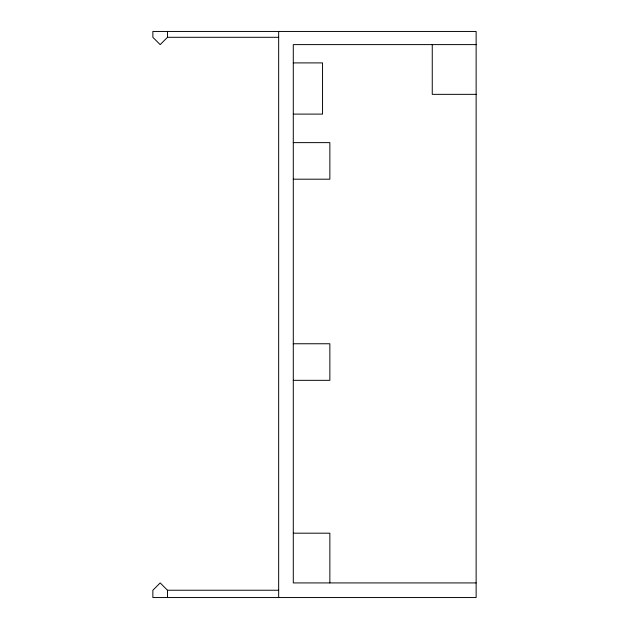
<?xml version="1.0" encoding="UTF-8"?>
<svg xmlns="http://www.w3.org/2000/svg" width="629" height="629" viewBox="0 0 629 629"><rect width="100%" height="100%" fill="white"/><g stroke="black" fill="none" stroke-linecap="round" stroke-linejoin="round"><path stroke-width="0.94" d="M278.663 37.3L167.487 37.3L160.175 44.612L152.863 37.3L152.863 31.45L476.137 31.45L476.137 597.55L152.863 597.55L152.863 590.238L160.175 582.926L167.487 590.238L278.663 590.238M476.137 44.612L293.287 44.612L293.287 582.926L476.137 582.926M293.287 62.9L322.543 62.9L322.543 114.101L293.287 114.101M476.137 94.35L432.257 94.35L432.257 44.612M293.287 142.626L329.855 142.626L329.855 179.194L293.287 179.194M293.287 343.756L329.855 343.756L329.855 380.325L293.287 380.325M293.287 533.188L329.855 533.188L329.855 582.926M278.663 31.45L278.663 597.55M167.487 31.45L167.487 37.3M167.487 590.238L167.487 597.55"/></g></svg>
